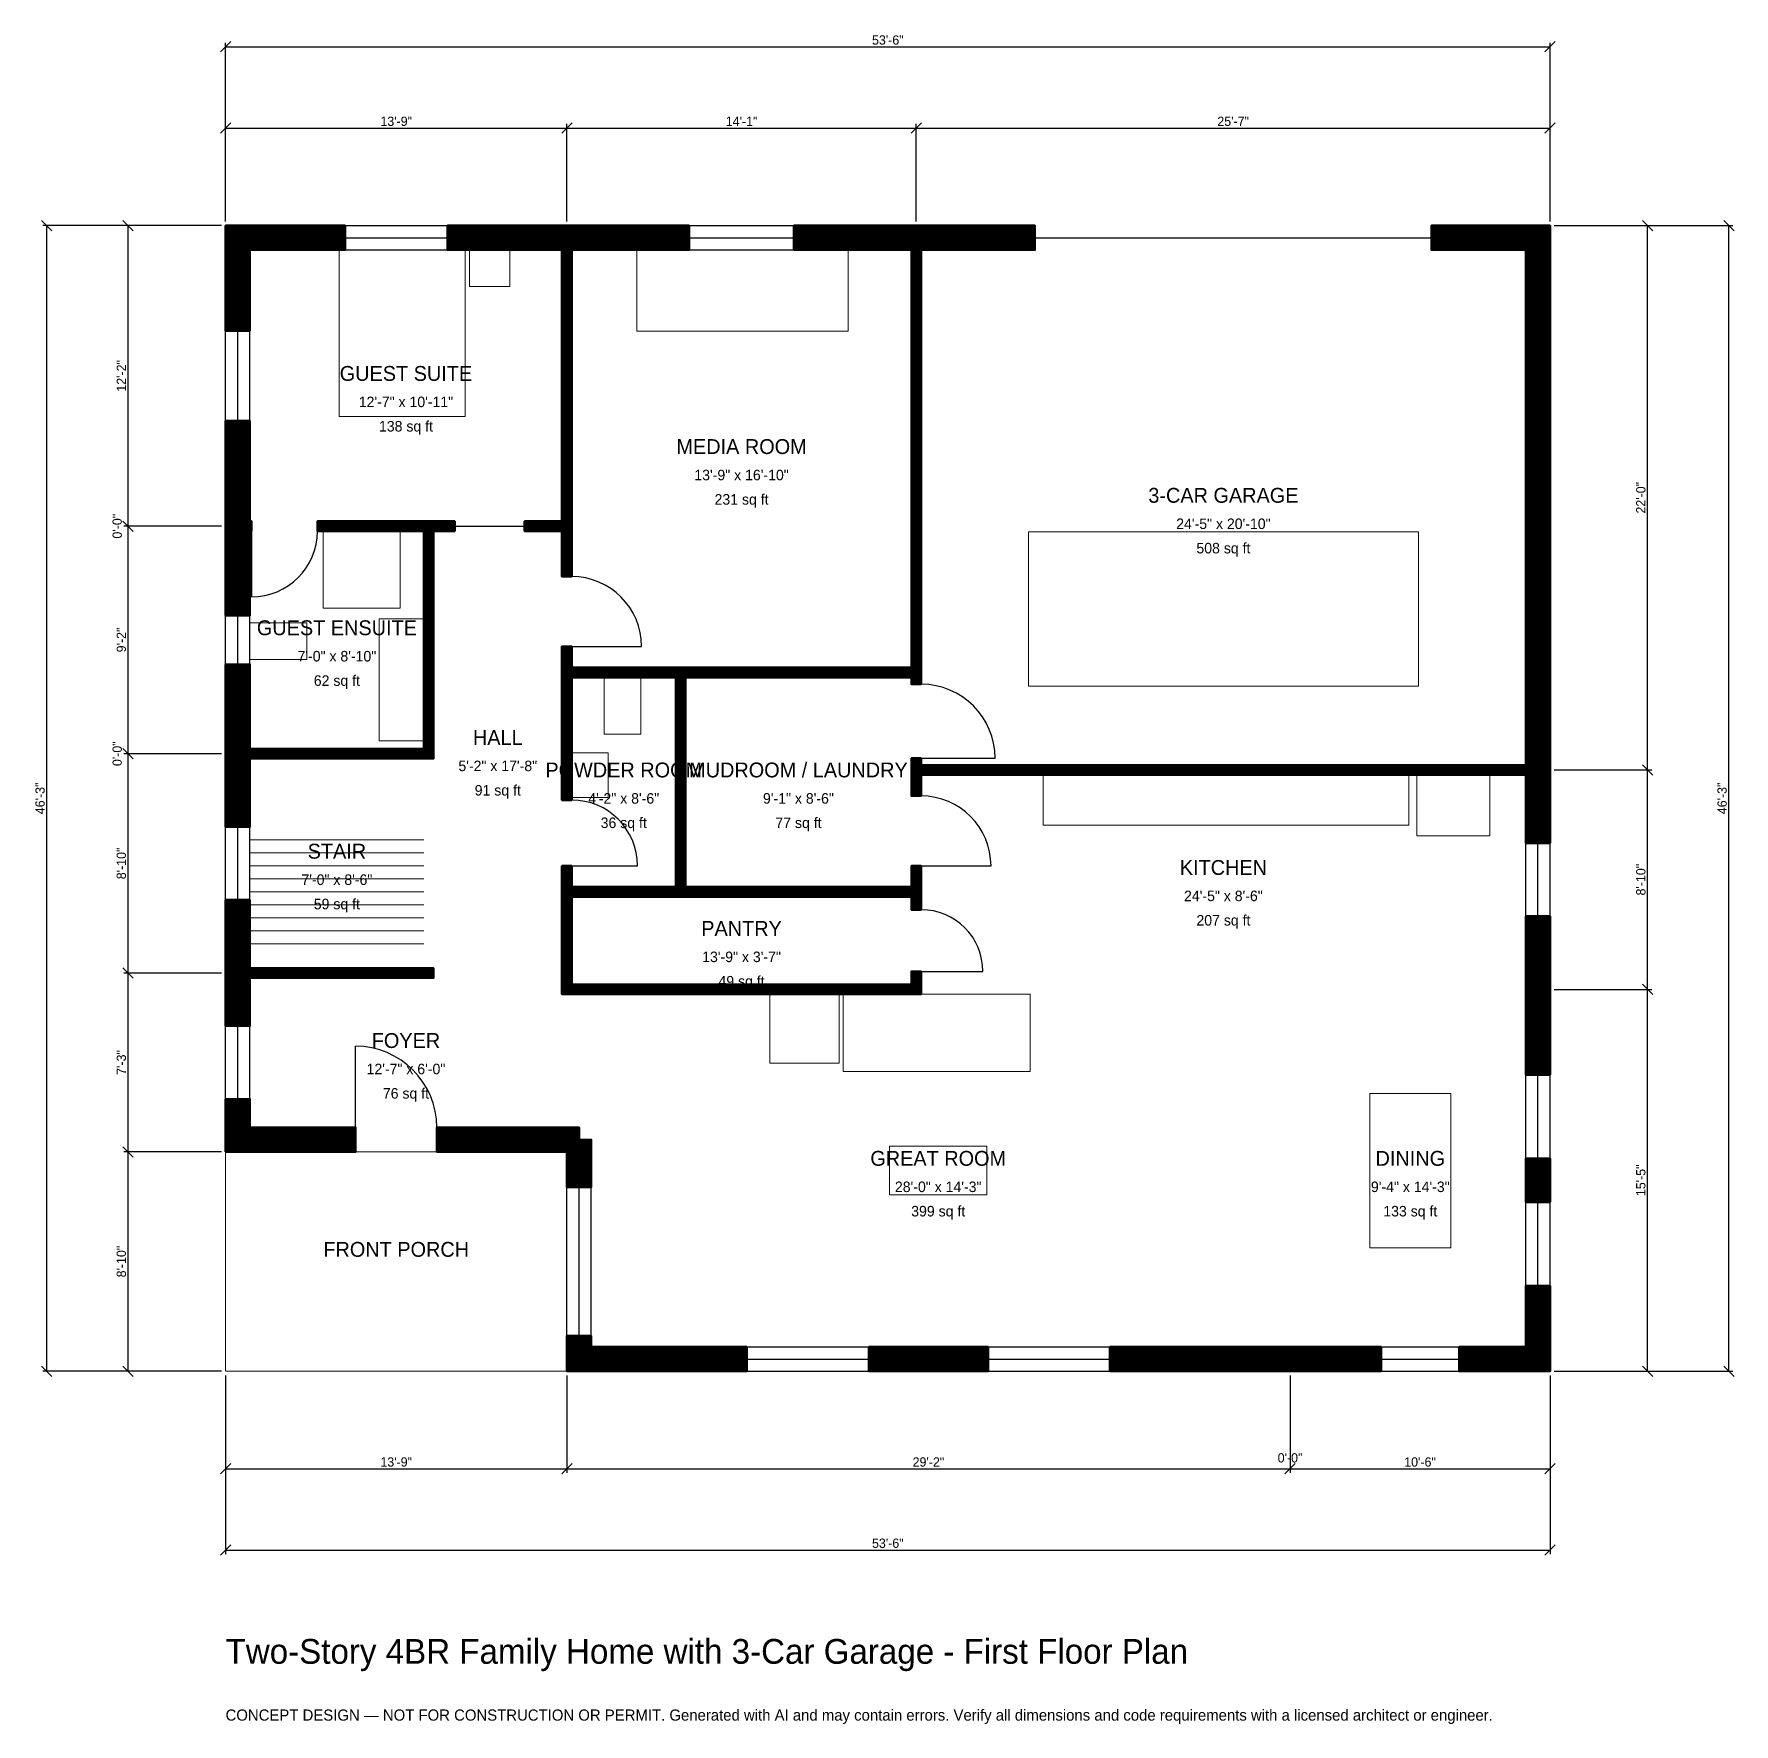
# Model space of a CAD drawing. Header units: inches. Extents: x -93 to 731, y -171 to 648.
import ezdxf
from ezdxf.enums import TextEntityAlignment as Align

# ---------------------------------------------------------------- set-up
doc = ezdxf.new("R2010")
doc.units = ezdxf.units.IN
doc.header["$MEASUREMENT"] = 0
doc.linetypes.add('DASHED', pattern=[0.6, 0.5, -0.1])
for name, color, linetype, lineweight in [('A-ANNO-DIMS', 1, 'Continuous', 13), ('A-ANNO-TEXT', 7, 'Continuous', 18), ('A-AREA-IDEN', 7, 'Continuous', 18), ('A-DOOR', 2, 'Continuous', 25), ('A-FLOR-FIXT', 9, 'Continuous', 13), ('A-FLOR-STRS', 3, 'Continuous', 18), ('A-FURN', 9, 'Continuous', 13), ('A-GLAZ', 4, 'Continuous', 25), ('A-SITE-PAVE', 8, 'Continuous', 13), ('A-WALL', 7, 'Continuous', 50), ('A-WALL-PATT', 8, 'Continuous', 13)]:
    doc.layers.add(name, color=color, linetype=linetype, lineweight=lineweight)
doc.dimstyles.new('PLAN', dxfattribs={"dimtxt": 4.5, "dimasz": 3, "dimexe": 2, "dimexo": 2, "dimgap": 1, "dimtad": 1, "dimdec": 0, "dimlunit": 4, "dimtsz": 2.5, "dimcen": 2.5, "dimclrd": 1, "dimclre": 1, "dimazin": 3, "dimtfac": 1, "dimtmove": 0, "dimatfit": 3})

msp = doc.modelspace()

# ---------------------------------------------------------------- hatches: boundary and pattern name
at = {"layer": 'A-WALL-PATT'}
h = msp.add_hatch(dxfattribs=at)
h.set_pattern_fill('ANSI31', color=8, scale=0.8)
h.paths.add_polyline_path([(0, 106.2992), (0, 106.2992), (0, 106.2992), (0, 118.1102), (0, 118.1102), (0, 131.8898), (11.811, 131.8898), (11.811, 118.1102), (62.9921, 118.1102), (62.9921, 106.2992), (11.811, 106.2992), (11.811, 106.2992), (0, 106.2992)])
h.paths.add_polyline_path([(0, 187.0079), (0, 190.5512), (0, 190.5512), (0, 195.2756), (0, 195.2756), (0, 198.8189), (0, 228.3465), (11.811, 228.3465), (11.811, 198.8189), (11.811, 195.2756), (100.7874, 195.2756), (100.7874, 190.5512), (11.811, 190.5512), (11.811, 187.0079), (11.811, 167.3228), (0, 167.3228), (0, 187.0079)])
h.paths.add_polyline_path([(0, 293.3071), (0, 296.8504), (0, 296.8504), (0, 301.5748), (0, 301.5748), (0, 305.1181), (0, 342.5197), (11.811, 342.5197), (11.811, 305.1181), (11.811, 301.5748), (96.063, 301.5748), (96.063, 407.0866), (44.4882, 407.0866), (44.4882, 411.811), (96.063, 411.811), (96.063, 411.811), (111.0236, 411.811), (111.0236, 407.0866), (100.7874, 407.0866), (100.7874, 407.0866), (100.7874, 301.5748), (100.7874, 296.8504), (100.7874, 296.8504), (96.063, 296.8504), (96.063, 296.8504), (11.811, 296.8504), (11.811, 293.3071), (11.811, 263.7795), (0, 263.7795), (0, 293.3071)])
h.paths.add_polyline_path([(0, 403.5433), (0, 407.0866), (0, 407.0866), (0, 411.811), (0, 411.811), (0, 415.3543), (0, 460.4331), (11.811, 460.4331), (11.811, 415.3543), (11.811, 411.811), (12.5984, 411.811), (12.5984, 407.0866), (11.811, 407.0866), (11.811, 403.5433), (11.811, 366.1417), (0, 366.1417), (0, 403.5433)])
h.paths.add_polyline_path([(0, 543.3071), (0, 543.3071), (0, 555.1181), (0, 555.1181), (0, 555.1181), (11.811, 555.1181), (11.811, 555.1181), (57.874, 555.1181), (57.874, 543.3071), (11.811, 543.3071), (11.811, 504.1339), (0, 504.1339), (0, 543.3071)])
h.paths.add_polyline_path([(162.9921, 555.1181), (162.9921, 555.1181), (167.7165, 555.1181), (167.7165, 555.1181), (171.2598, 555.1181), (171.2598, 555.1181), (224.6063, 555.1181), (224.6063, 543.3071), (167.7165, 543.3071), (167.7165, 411.811), (167.7165, 407.0866), (167.7165, 385.0394), (162.9921, 385.0394), (162.9921, 407.0866), (144.8819, 407.0866), (144.8819, 411.811), (162.9921, 411.811), (162.9921, 543.3071), (159.4488, 543.3071), (159.4488, 543.3071), (107.4803, 543.3071), (107.4803, 555.1181), (162.9921, 555.1181)])
h.paths.add_polyline_path([(328.7402, 555.1181), (328.7402, 555.1181), (332.2835, 555.1181), (332.2835, 555.1181), (337.0079, 555.1181), (337.0079, 555.1181), (392.126, 555.1181), (392.126, 543.3071), (340.5512, 543.3071), (340.5512, 543.3071), (337.0079, 543.3071), (337.0079, 340.9449), (337.0079, 336.2205), (337.0079, 336.2205), (337.0079, 332.874), (332.2835, 332.874), (332.2835, 336.2205), (332.2835, 336.2205), (222.8346, 336.2205), (222.8346, 234.6457), (332.2835, 234.6457), (332.2835, 244.8819), (337.0079, 244.8819), (337.0079, 234.6457), (337.0079, 229.9213), (337.0079, 223.622), (332.2835, 223.622), (332.2835, 229.9213), (222.8346, 229.9213), (218.1102, 229.9213), (167.7165, 229.9213), (167.7165, 195.2756), (167.7165, 190.5512), (167.7165, 187.4016), (332.2835, 187.4016), (332.2835, 193.7008), (337.0079, 193.7008), (337.0079, 187.4016), (337.0079, 182.6772), (332.2835, 182.6772), (167.7165, 182.6772), (162.9921, 182.6772), (162.9921, 187.4016), (162.9921, 190.5512), (162.9921, 195.2756), (162.9921, 229.9213), (162.9921, 234.6457), (162.9921, 244.8819), (167.7165, 244.8819), (167.7165, 234.6457), (218.1102, 234.6457), (218.1102, 336.2205), (167.7165, 336.2205), (167.7165, 336.2205), (167.7165, 276.7717), (162.9921, 276.7717), (162.9921, 336.2205), (162.9921, 336.2205), (162.9921, 340.9449), (162.9921, 351.1811), (167.7165, 351.1811), (167.7165, 340.9449), (218.1102, 340.9449), (222.8346, 340.9449), (332.2835, 340.9449), (332.2835, 543.3071), (275.3937, 543.3071), (275.3937, 555.1181), (328.7402, 555.1181)])
h.paths.add_polyline_path([(629.9213, 555.1181), (629.9213, 555.1181), (641.7323, 555.1181), (641.7323, 555.1181), (641.7323, 555.1181), (641.7323, 543.3071), (641.7323, 543.3071), (641.7323, 297.2441), (641.7323, 293.7008), (641.7323, 293.7008), (641.7323, 288.9764), (641.7323, 288.9764), (641.7323, 285.4331), (641.7323, 255.9055), (629.9213, 255.9055), (629.9213, 285.4331), (629.9213, 288.9764), (337.0079, 288.9764), (337.0079, 278.7402), (332.2835, 278.7402), (332.2835, 288.9764), (332.2835, 293.7008), (332.2835, 297.0472), (337.0079, 297.0472), (337.0079, 293.7008), (629.9213, 293.7008), (629.9213, 297.2441), (629.9213, 543.3071), (584.252, 543.3071), (584.252, 555.1181), (629.9213, 555.1181)])
h.paths.add_polyline_path([(641.7323, 190.9449), (641.7323, 179.1339), (641.7323, 143.6352), (629.9213, 143.6352), (629.9213, 179.1339), (629.9213, 190.9449), (629.9213, 220.4724), (641.7323, 220.4724), (641.7323, 190.9449)])
h.paths.add_polyline_path([(641.7323, 81.9554), (629.9213, 81.9554), (629.9213, 103.084), (641.7323, 103.084), (641.7323, 81.9554)])
h.paths.add_polyline_path([(641.7323, 11.811), (641.7323, 11.811), (641.7323, 0), (641.7323, 0), (641.7323, 0), (641.7323, 0), (629.9213, 0), (629.9213, 0), (597.6378, 0), (597.6378, 11.811), (629.9213, 11.811), (629.9213, 41.4042), (641.7323, 41.4042), (641.7323, 11.811)])
h.paths.add_polyline_path([(521.6535, 0), (509.8425, 0), (428.4777, 0), (428.4777, 11.811), (509.8425, 11.811), (521.6535, 11.811), (559.8425, 11.811), (559.8425, 0), (521.6535, 0)])
h.paths.add_polyline_path([(311.6798, 0), (311.6798, 11.811), (369.4226, 11.811), (369.4226, 0), (311.6798, 0)])
h.paths.add_polyline_path([(177.1654, 0), (177.1654, 0), (165.3543, 0), (165.3543, 0), (165.3543, 0), (165.3543, 0), (165.3543, 11.811), (165.3543, 11.811), (165.3543, 17.126), (177.1654, 17.126), (177.1654, 11.811), (252.6247, 11.811), (252.6247, 0), (177.1654, 0)])
h.paths.add_polyline_path([(165.3543, 106.2992), (102.3622, 106.2992), (102.3622, 118.1102), (171.2598, 118.1102), (171.2598, 112.2047), (177.1654, 112.2047), (177.1654, 89.1732), (165.3543, 89.1732), (165.3543, 106.2992)])

# ---------------------------------------------------------------- linework, layer by layer
at = {"layer": 'A-DOOR', "linetype": 'DASHED'}
msp.add_line((392.126, 549.2126), (584.252, 549.2126), dxfattribs=at)
at = {"layer": 'A-DOOR'}
for p, q in [((12.5984, 407.0866), (12.5984, 375.1969)), ((111.0236, 409.4488), (144.8819, 409.4488)), ((167.7165, 351.1811), (201.5748, 351.1811)), ((337.0079, 297.0472), (372.8346, 297.0472)), ((167.7165, 244.8819), (199.6063, 244.8819)), ((337.0079, 244.8819), (370.8661, 244.8819)), ((337.0079, 193.7008), (366.9291, 193.7008)), ((62.9921, 118.1102), (62.9921, 157.4803))]:
    msp.add_line(p, q, dxfattribs=at)
for centre, radius, start, end in [((12.5984, 407.0866), 31.8898, 270, 360), ((167.7165, 351.1811), 33.8583, 0, 90), ((337.0079, 297.0472), 35.8268, 0, 90), ((167.7165, 244.8819), 31.8898, 0, 90), ((337.0079, 244.8819), 33.8583, 0, 90), ((337.0079, 193.7008), 29.9213, 0, 90), ((62.9921, 118.1102), 39.3701, 0, 90)]:
    msp.add_arc(centre, radius, start, end, dxfattribs=at)
at = {"layer": 'A-FLOR-FIXT'}
for points in [[(47.2441, 369.685), (84.6457, 369.685), (84.6457, 407.0866), (47.2441, 407.0866)], [(11.811, 344.8819), (39.3701, 344.8819), (39.3701, 362.5984), (11.811, 362.5984)], [(74.4094, 305.5118), (96.063, 305.5118), (96.063, 364.5669), (74.4094, 364.5669)], [(183.4646, 308.6614), (201.1811, 308.6614), (201.1811, 336.2205), (183.4646, 336.2205)], [(167.7165, 277.9528), (185.4331, 277.9528), (185.4331, 299.6063), (167.7165, 299.6063)], [(396.063, 264.5669), (573.2283, 264.5669), (573.2283, 288.9764), (396.063, 288.9764)]]:
    msp.add_lwpolyline(points, close=True, dxfattribs=at)
at = {"layer": 'A-FLOR-STRS'}
for p, q in [((11.811, 257.4803), (96.063, 257.4803)), ((11.811, 251.1811), (96.063, 251.1811)), ((11.811, 244.8819), (96.063, 244.8819)), ((11.811, 238.5827), (96.063, 238.5827)), ((11.811, 232.2835), (96.063, 232.2835)), ((11.811, 225.9843), (96.063, 225.9843)), ((11.811, 219.685), (96.063, 219.685)), ((11.811, 213.3858), (96.063, 213.3858)), ((11.811, 207.0866), (96.063, 207.0866))]:
    msp.add_line(p, q, dxfattribs=at)
at = {"layer": 'A-FURN'}
for points in [[(55.1181, 462.5984), (116.1417, 462.5984), (116.1417, 543.3071), (55.1181, 543.3071)], [(118.1102, 525.5906), (137.7953, 525.5906), (137.7953, 543.3071), (118.1102, 543.3071)], [(199.2126, 503.937), (301.5748, 503.937), (301.5748, 543.3071), (199.2126, 543.3071)], [(388.9764, 331.8898), (577.9528, 331.8898), (577.9528, 406.6929), (388.9764, 406.6929)], [(577.1654, 259.4488), (612.5984, 259.4488), (612.5984, 288.9764), (577.1654, 288.9764)], [(263.7795, 149.2126), (297.2441, 149.2126), (297.2441, 182.6772), (263.7795, 182.6772)], [(299.2126, 145.2756), (389.7638, 145.2756), (389.7638, 182.6772), (299.2126, 182.6772)], [(554.3307, 59.8425), (593.7008, 59.8425), (593.7008, 134.6457), (554.3307, 134.6457)], [(321.6535, 85.4331), (368.8976, 85.4331), (368.8976, 109.0551), (321.6535, 109.0551)]]:
    msp.add_lwpolyline(points, close=True, dxfattribs=at)
at = {"layer": 'A-GLAZ'}
for p, q in [((57.874, 555.1181), (107.4803, 555.1181)), ((224.6063, 555.1181), (275.3937, 555.1181)), ((57.874, 549.2126), (107.4803, 549.2126)), ((224.6063, 549.2126), (275.3937, 549.2126)), ((57.874, 543.3071), (107.4803, 543.3071)), ((224.6063, 543.3071), (275.3937, 543.3071)), ((0, 460.4331), (0, 504.1339)), ((5.9055, 460.4331), (5.9055, 504.1339)), ((11.811, 460.4331), (11.811, 504.1339)), ((0, 342.5197), (0, 366.1417)), ((5.9055, 342.5197), (5.9055, 366.1417)), ((11.811, 342.5197), (11.811, 366.1417)), ((0, 228.3465), (0, 263.7795)), ((5.9055, 228.3465), (5.9055, 263.7795)), ((11.811, 228.3465), (11.811, 263.7795)), ((629.9213, 220.4724), (629.9213, 255.9055)), ((635.8268, 220.4724), (635.8268, 255.9055)), ((641.7323, 220.4724), (641.7323, 255.9055)), ((0, 131.8898), (0, 167.3228)), ((5.9055, 131.8898), (5.9055, 167.3228)), ((11.811, 131.8898), (11.811, 167.3228)), ((629.9213, 103.084), (629.9213, 143.6352)), ((635.8268, 103.084), (635.8268, 143.6352)), ((641.7323, 103.084), (641.7323, 143.6352)), ((165.3543, 17.126), (165.3543, 89.1732)), ((171.2598, 17.126), (171.2598, 89.1732)), ((177.1654, 17.126), (177.1654, 89.1732)), ((629.9213, 41.4042), (629.9213, 81.9554)), ((635.8268, 41.4042), (635.8268, 81.9554)), ((641.7323, 41.4042), (641.7323, 81.9554)), ((252.6247, 11.811), (311.6798, 11.811)), ((369.4226, 11.811), (428.4777, 11.811)), ((559.8425, 11.811), (597.6378, 11.811)), ((252.6247, 5.9055), (311.6798, 5.9055)), ((252.6247, 0), (311.6798, 0)), ((369.4226, 5.9055), (428.4777, 5.9055)), ((369.4226, 0), (428.4777, 0)), ((559.8425, 5.9055), (597.6378, 5.9055)), ((559.8425, 0), (597.6378, 0))]:
    msp.add_line(p, q, dxfattribs=at)
at = {"layer": 'A-SITE-PAVE', "linetype": 'DASHED'}
msp.add_lwpolyline([(0, 0), (165.3543, 0), (165.3543, 106.2992), (0, 106.2992)], close=True, dxfattribs=at)
at = {"layer": 'A-WALL'}
for points in [[(0, 543.3071), (0, 543.3071), (0, 555.1181), (0, 555.1181), (0, 555.1181), (11.811, 555.1181), (11.811, 555.1181), (57.874, 555.1181), (57.874, 543.3071), (11.811, 543.3071), (11.811, 504.1339), (0, 504.1339), (0, 543.3071)], [(162.9921, 555.1181), (162.9921, 555.1181), (167.7165, 555.1181), (167.7165, 555.1181), (171.2598, 555.1181), (171.2598, 555.1181), (224.6063, 555.1181), (224.6063, 543.3071), (167.7165, 543.3071), (167.7165, 411.811), (167.7165, 407.0866), (167.7165, 385.0394), (162.9921, 385.0394), (162.9921, 407.0866), (144.8819, 407.0866), (144.8819, 411.811), (162.9921, 411.811), (162.9921, 543.3071), (159.4488, 543.3071), (159.4488, 543.3071), (107.4803, 543.3071), (107.4803, 555.1181), (162.9921, 555.1181)], [(328.7402, 555.1181), (328.7402, 555.1181), (332.2835, 555.1181), (332.2835, 555.1181), (337.0079, 555.1181), (337.0079, 555.1181), (392.126, 555.1181), (392.126, 543.3071), (340.5512, 543.3071), (340.5512, 543.3071), (337.0079, 543.3071), (337.0079, 340.9449), (337.0079, 336.2205), (337.0079, 336.2205), (337.0079, 332.874), (332.2835, 332.874), (332.2835, 336.2205), (332.2835, 336.2205), (222.8346, 336.2205), (222.8346, 234.6457), (332.2835, 234.6457), (332.2835, 244.8819), (337.0079, 244.8819), (337.0079, 234.6457), (337.0079, 229.9213), (337.0079, 223.622), (332.2835, 223.622), (332.2835, 229.9213), (222.8346, 229.9213), (218.1102, 229.9213), (167.7165, 229.9213), (167.7165, 195.2756), (167.7165, 190.5512), (167.7165, 187.4016), (332.2835, 187.4016), (332.2835, 193.7008), (337.0079, 193.7008), (337.0079, 187.4016), (337.0079, 182.6772), (332.2835, 182.6772), (167.7165, 182.6772), (162.9921, 182.6772), (162.9921, 187.4016), (162.9921, 190.5512), (162.9921, 195.2756), (162.9921, 229.9213), (162.9921, 234.6457), (162.9921, 244.8819), (167.7165, 244.8819), (167.7165, 234.6457), (218.1102, 234.6457), (218.1102, 336.2205), (167.7165, 336.2205), (167.7165, 336.2205), (167.7165, 276.7717), (162.9921, 276.7717), (162.9921, 336.2205), (162.9921, 336.2205), (162.9921, 340.9449), (162.9921, 351.1811), (167.7165, 351.1811), (167.7165, 340.9449), (218.1102, 340.9449), (222.8346, 340.9449), (332.2835, 340.9449), (332.2835, 543.3071), (275.3937, 543.3071), (275.3937, 555.1181), (328.7402, 555.1181)], [(629.9213, 555.1181), (629.9213, 555.1181), (641.7323, 555.1181), (641.7323, 555.1181), (641.7323, 555.1181), (641.7323, 543.3071), (641.7323, 543.3071), (641.7323, 297.2441), (641.7323, 293.7008), (641.7323, 293.7008), (641.7323, 288.9764), (641.7323, 288.9764), (641.7323, 285.4331), (641.7323, 255.9055), (629.9213, 255.9055), (629.9213, 285.4331), (629.9213, 288.9764), (337.0079, 288.9764), (337.0079, 278.7402), (332.2835, 278.7402), (332.2835, 288.9764), (332.2835, 293.7008), (332.2835, 297.0472), (337.0079, 297.0472), (337.0079, 293.7008), (629.9213, 293.7008), (629.9213, 297.2441), (629.9213, 543.3071), (584.252, 543.3071), (584.252, 555.1181), (629.9213, 555.1181)], [(0, 403.5433), (0, 407.0866), (0, 407.0866), (0, 411.811), (0, 411.811), (0, 415.3543), (0, 460.4331), (11.811, 460.4331), (11.811, 415.3543), (11.811, 411.811), (12.5984, 411.811), (12.5984, 407.0866), (11.811, 407.0866), (11.811, 403.5433), (11.811, 366.1417), (0, 366.1417), (0, 403.5433)], [(0, 293.3071), (0, 296.8504), (0, 296.8504), (0, 301.5748), (0, 301.5748), (0, 305.1181), (0, 342.5197), (11.811, 342.5197), (11.811, 305.1181), (11.811, 301.5748), (96.063, 301.5748), (96.063, 407.0866), (44.4882, 407.0866), (44.4882, 411.811), (96.063, 411.811), (96.063, 411.811), (111.0236, 411.811), (111.0236, 407.0866), (100.7874, 407.0866), (100.7874, 407.0866), (100.7874, 301.5748), (100.7874, 296.8504), (100.7874, 296.8504), (96.063, 296.8504), (96.063, 296.8504), (11.811, 296.8504), (11.811, 293.3071), (11.811, 263.7795), (0, 263.7795), (0, 293.3071)], [(0, 187.0079), (0, 190.5512), (0, 190.5512), (0, 195.2756), (0, 195.2756), (0, 198.8189), (0, 228.3465), (11.811, 228.3465), (11.811, 198.8189), (11.811, 195.2756), (100.7874, 195.2756), (100.7874, 190.5512), (11.811, 190.5512), (11.811, 187.0079), (11.811, 167.3228), (0, 167.3228), (0, 187.0079)], [(641.7323, 190.9449), (641.7323, 179.1339), (641.7323, 143.6352), (629.9213, 143.6352), (629.9213, 179.1339), (629.9213, 190.9449), (629.9213, 220.4724), (641.7323, 220.4724), (641.7323, 190.9449)], [(0, 106.2992), (0, 106.2992), (0, 106.2992), (0, 118.1102), (0, 118.1102), (0, 131.8898), (11.811, 131.8898), (11.811, 118.1102), (62.9921, 118.1102), (62.9921, 106.2992), (11.811, 106.2992), (11.811, 106.2992), (0, 106.2992)], [(165.3543, 106.2992), (102.3622, 106.2992), (102.3622, 118.1102), (171.2598, 118.1102), (171.2598, 112.2047), (177.1654, 112.2047), (177.1654, 89.1732), (165.3543, 89.1732), (165.3543, 106.2992)], [(641.7323, 81.9554), (629.9213, 81.9554), (629.9213, 103.084), (641.7323, 103.084), (641.7323, 81.9554)], [(641.7323, 11.811), (641.7323, 11.811), (641.7323, 0), (641.7323, 0), (641.7323, 0), (641.7323, 0), (629.9213, 0), (629.9213, 0), (597.6378, 0), (597.6378, 11.811), (629.9213, 11.811), (629.9213, 41.4042), (641.7323, 41.4042), (641.7323, 11.811)], [(177.1654, 0), (177.1654, 0), (165.3543, 0), (165.3543, 0), (165.3543, 0), (165.3543, 0), (165.3543, 11.811), (165.3543, 11.811), (165.3543, 17.126), (177.1654, 17.126), (177.1654, 11.811), (252.6247, 11.811), (252.6247, 0), (177.1654, 0)], [(311.6798, 0), (311.6798, 11.811), (369.4226, 11.811), (369.4226, 0), (311.6798, 0)], [(521.6535, 0), (509.8425, 0), (428.4777, 0), (428.4777, 11.811), (509.8425, 11.811), (521.6535, 11.811), (559.8425, 11.811), (559.8425, 0), (521.6535, 0)]]:
    msp.add_lwpolyline(points, close=True, dxfattribs=at)

# ---------------------------------------------------------------- texts
at = {"layer": 'A-ANNO-TEXT'}
for s, height, p in [('Two-Story 4BR Family Home with 3-Car Garage - First Floor Plan', 12, (0, -141.7323)), ('CONCEPT DESIGN — NOT FOR CONSTRUCTION OR PERMIT. Generated with AI and may contain errors. Verify all dimensions and code requirements with a licensed architect or engineer.', 5.4, (0, -169.2913))]:
    msp.add_text(s, height=height, dxfattribs=at).set_placement(p)
at = {"layer": 'A-AREA-IDEN'}
for s, height, p in [('GUEST SUITE', 7.2, (87.4016, 483.4646)), ('12\'-7" x 10\'-11"', 5.1, (87.4016, 469.685)), ('138 sq ft', 5.1, (87.4016, 457.874)), ('MEDIA ROOM', 7.2, (250, 448.0315)), ('13\'-9" x 16\'-10"', 5.1, (250, 434.252)), ('231 sq ft', 5.1, (250, 422.4409)), ('3-CAR GARAGE', 7.2, (483.4646, 424.4094)), ('24\'-5" x 20\'-10"', 5.1, (483.4646, 410.6299)), ('508 sq ft', 5.1, (483.4646, 398.8189)), ('GUEST ENSUITE', 7.2, (53.937, 360.2362)), ('7\'-0" x 8\'-10"', 5.1, (53.937, 346.4567)), ('62 sq ft', 5.1, (53.937, 334.6457)), ('HALL', 7.2, (131.8898, 307.0866)), ('5\'-2" x 17\'-8"', 5.1, (131.8898, 293.3071)), ('POWDER ROOM', 7.2, (192.9134, 291.3386)), ('MUDROOM / LAUNDRY', 7.2, (277.5591, 291.3386)), ('91 sq ft', 5.1, (131.8898, 281.4961)), ('4\'-2" x 8\'-6"', 5.1, (192.9134, 277.5591)), ('9\'-1" x 8\'-6"', 5.1, (277.5591, 277.5591)), ('36 sq ft', 5.1, (192.9134, 265.748)), ('77 sq ft', 5.1, (277.5591, 265.748)), ('STAIR', 7.2, (53.937, 251.9685)), ('KITCHEN', 7.2, (483.4646, 244.0945)), ('7\'-0" x 8\'-6"', 5.1, (53.937, 238.189)), ('24\'-5" x 8\'-6"', 5.1, (483.4646, 230.315)), ('59 sq ft', 5.1, (53.937, 226.378)), ('PANTRY', 7.2, (250, 214.5669)), ('207 sq ft', 5.1, (483.4646, 218.5039)), ('13\'-9" x 3\'-7"', 5.1, (250, 200.7874)), ('49 sq ft', 5.1, (250, 188.9764)), ('FOYER', 7.2, (87.4016, 160.2362)), ('12\'-7" x 6\'-0"', 5.1, (87.4016, 146.4567)), ('76 sq ft', 5.1, (87.4016, 134.6457)), ('GREAT ROOM', 7.2, (345.2756, 103.1496)), ('DINING', 7.2, (574.0157, 103.1496)), ('28\'-0" x 14\'-3"', 5.1, (345.2756, 89.3701)), ('9\'-4" x 14\'-3"', 5.1, (574.0157, 89.3701)), ('399 sq ft', 5.1, (345.2756, 77.5591)), ('133 sq ft', 5.1, (574.0157, 77.5591)), ('FRONT PORCH', 7.2, (82.6772, 59.0551))]:
    msp.add_text(s, height=height, dxfattribs=at).set_placement(p, align=Align.MIDDLE_CENTER)

# ---------------------------------------------------------------- dimensions: what is measured, and where the dimension line sits
at = {"layer": 'A-ANNO-DIMS'}
for base, p1, p2, text in [((0, 641.7323), (0, 555.1181), (641.7323, 555.1181), '53\'-6"'), ((0, 602.3622), (0, 555.1181), (165.3543, 555.1181), '13\'-9"'), ((165.3543, 602.3622), (165.3543, 555.1181), (334.6457, 555.1181), '14\'-1"'), ((334.6457, 602.3622), (334.6457, 555.1181), (641.7323, 555.1181), '25\'-7"'), ((0, -47.2441), (0, 0), (165.3543, 0), '13\'-9"'), ((0, -86.6142), (0, 0), (641.7323, 0), '53\'-6"'), ((165.3543, -47.2441), (165.3543, 0), (515.748, 0), '29\'-2"'), ((515.748, -47.2441), (515.748, 0), (515.748, 0), '0\'-0"'), ((515.748, -47.2441), (515.748, 0), (641.7323, 0), '10\'-6"')]:
    msp.add_linear_dim(base=base, p1=p1, p2=p2, text=text, dimstyle='PLAN', dxfattribs=at).render()
for base, p1, p2, text in [((-86.6142, 0), (0, 0), (0, 555.1181), '46\'-3"'), ((-47.2441, 409.4488), (0, 409.4488), (0, 555.1181), '12\'-2"'), ((688.9764, 291.3386), (641.7323, 291.3386), (641.7323, 555.1181), '22\'-0"'), ((728.3465, 0), (641.7323, 0), (641.7323, 555.1181), '46\'-3"'), ((-47.2441, 409.4488), (0, 409.4488), (0, 409.4488), '0\'-0"'), ((-47.2441, 299.2126), (0, 299.2126), (0, 409.4488), '9\'-2"'), ((-47.2441, 299.2126), (0, 299.2126), (0, 299.2126), '0\'-0"'), ((-47.2441, 192.9134), (0, 192.9134), (0, 299.2126), '8\'-10"'), ((688.9764, 185.0394), (641.7323, 185.0394), (641.7323, 291.3386), '8\'-10"'), ((-47.2441, 106.2992), (0, 106.2992), (0, 192.9134), '7\'-3"'), ((688.9764, 0), (641.7323, 0), (641.7323, 185.0394), '15\'-5"'), ((-47.2441, 0), (0, 0), (0, 106.2992), '8\'-10"')]:
    msp.add_linear_dim(base=base, p1=p1, p2=p2, angle=90, text=text, dimstyle='PLAN', dxfattribs=at).render()

doc.saveas('drawing.dxf')
